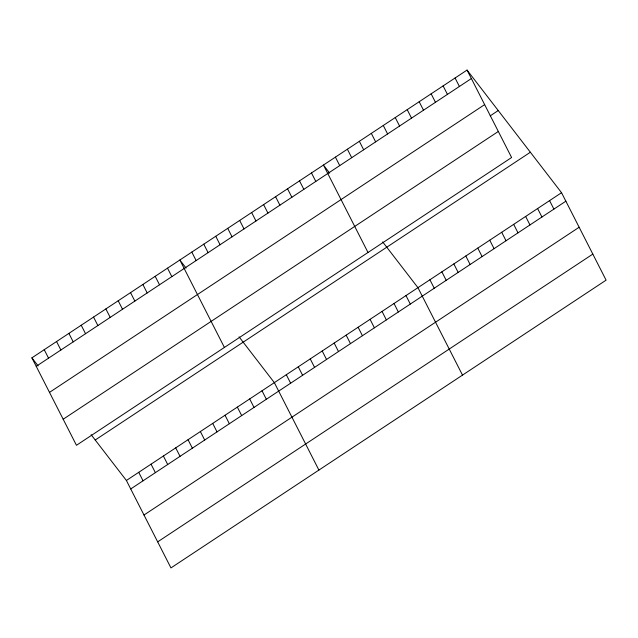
<?xml version="1.0" encoding="UTF-8"?>
<svg xmlns="http://www.w3.org/2000/svg" width="638" height="638" viewBox="0 0 638 638"><rect width="100%" height="100%" fill="white"/><g stroke="black" fill="none" stroke-linecap="round" stroke-linejoin="round"><path stroke-width="0.96" d="M467.048 70.076L511.604 157.522L76.456 445.292L31.9 357.846L467.048 70.076L561.544 192.708L606.1 280.154L170.952 567.924L126.396 480.478L91.122 434.701M36.222 366.324L471.37 78.554M49.501 392.386L484.649 104.616M490.255 115.821L498.23 110.549M63.178 419.23L498.326 131.46M95.214 440.013L530.361 152.243M126.396 480.478L561.544 192.708M130.718 488.955L565.866 201.193M143.997 515.018L579.144 227.248M157.674 541.861L592.822 254.099M329.686 173.137L323.45 165.043L368.006 252.489M382.672 241.898L417.946 287.674L462.502 375.12M186.089 268.096L179.852 260.001L224.409 347.447M239.075 336.864L274.348 382.64L318.904 470.078M31.9 357.846L38.136 365.941M549.581 200.619L553.896 209.105M537.611 208.538L541.933 217.016M455.077 77.988L459.4 86.473M525.648 216.449L529.963 224.927M443.115 85.907L447.437 94.384M513.678 224.361L518 232.846M431.144 93.818L435.467 102.295M501.715 232.28L506.03 240.757M419.182 101.729L423.504 110.214M489.745 240.191L494.067 248.668M407.211 109.648L411.534 118.126M477.782 248.102L482.097 256.588M395.249 117.559L399.571 126.037M465.812 256.021L470.134 264.499M383.279 125.471L387.601 133.956M453.849 263.933L458.164 272.41M371.316 133.39L375.638 141.867M441.879 271.844L446.201 280.329M359.346 141.301L363.668 149.778M429.916 279.763L434.231 288.24M347.383 149.212L351.705 157.698M335.413 157.123L339.735 165.609M405.983 295.585L410.298 304.071M394.013 303.497L398.335 311.982M311.48 172.954L315.802 181.431M382.05 311.416L386.365 319.893M299.517 180.865L303.84 189.35M370.08 319.327L374.402 327.804M287.547 188.784L291.869 197.262M358.117 327.238L362.432 335.724M275.584 196.695L279.907 205.173M346.147 335.157L350.469 343.635M263.614 204.607L267.936 213.092M334.176 343.069L338.499 351.546M251.651 212.526L255.974 221.003M322.214 350.98L326.536 359.465M239.681 220.437L244.003 228.914M310.243 358.899L314.566 367.376M227.718 228.348L232.041 236.834M298.281 366.81L302.603 375.288M215.748 236.267L220.07 244.745M286.31 374.721L290.633 383.207M203.785 244.179L208.108 252.656M191.815 252.09L196.137 260.575M262.019 390.791L266.341 399.268M249.689 398.941L254.012 407.427M167.523 268.159L171.845 276.637M237.36 407.1L241.682 415.577M155.194 276.31L159.516 284.795M225.031 415.25L229.353 423.728M142.864 284.468L147.187 292.946M212.701 423.401L217.024 431.886M130.535 292.619L134.857 301.096M200.372 431.559L204.694 440.037M118.205 300.769L122.528 309.255M188.043 439.71L192.365 448.195M105.876 308.928L110.199 317.405M175.713 447.868L180.036 456.345M93.547 317.078L97.869 325.555M163.384 456.018L167.706 464.496M81.217 325.236L85.54 333.714M151.054 464.169L155.377 472.654M68.888 333.387L73.21 341.864M138.725 472.327L143.048 480.805M56.559 341.537L60.881 350.023M44.229 349.696L48.552 358.173"/></g></svg>
